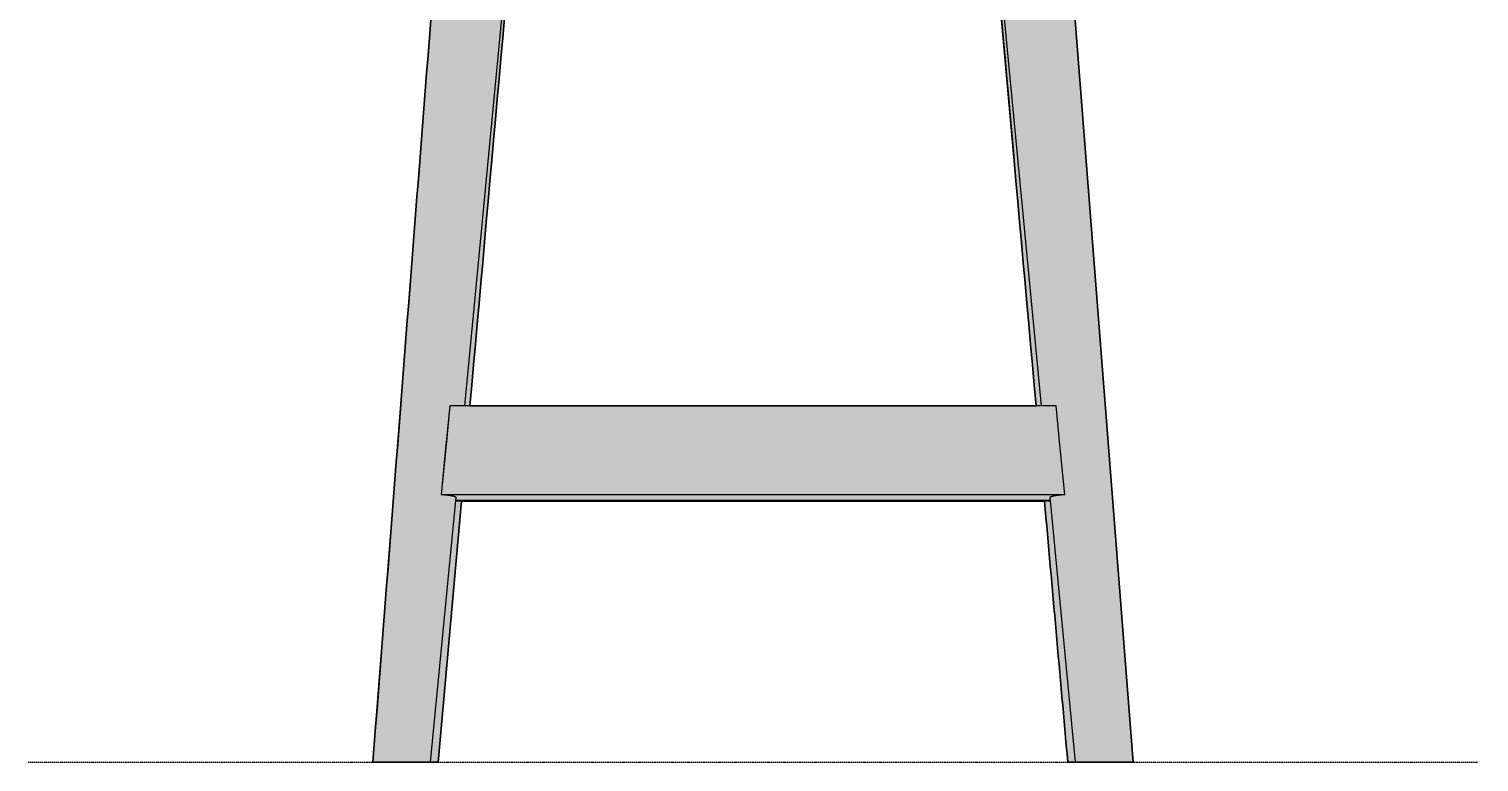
# Model space of a CAD drawing. Header units: millimetres. Extents: x 0 to 1859, y -856 to 823.
# Drawn here: x 0 to 814, y 0 to 412 of the extents above; entities that cross this region are included whole.
import ezdxf

# ---------------------------------------------------------------- set-up
doc = ezdxf.new("R2010")
doc.units = ezdxf.units.MM
doc.linetypes.add('Dots', pattern=[1, 0, -1])
doc.layers.add('Blocks', color=7, linetype='Continuous')
doc.layers.add('Blocks$Fill', color=7, linetype='Continuous', true_color=0xffffff)
for name, color, linetype, lineweight, true_color in [('Blocks$Inner', 7, 'Continuous', 25, 0x007f00), ('Blocks$Outline', 7, 'Continuous', 35, 0xff3f3f), ('Groud', 7, 'Dots', 25, 0x243775)]:
    doc.layers.add(name, color=color, linetype=linetype, lineweight=lineweight, true_color=true_color)

# ---------------------------------------------------------------- blocks, each defined once
blk = doc.blocks.new('Hyg Barstool Low Front')
at = {"layer": 'Blocks$Fill'}
h = blk.add_hatch(color=256, dxfattribs=at)
h.paths.add_polyline_path([(635.15, 724.13), (635.66, 727.73), (636.15, 732.14), (637.91, 753.22), (638.6, 765.48), (638.77, 771.24), (638.77, 772.8), (638.75, 774.36), (638.7, 775.76), (638.61, 777.14), (638.47, 778.68), (638.38, 779.44), (638.28, 780.19), (638.15, 780.99), (638.01, 781.78), (637.85, 782.55), (637.68, 783.32), (637.51, 783.97), (637.32, 784.62), (637.12, 785.26), (636.91, 785.89), (636.71, 786.43), (636.49, 786.97), (636.27, 787.49), (636.04, 788.01), (635.75, 788.59), (635.45, 789.17), (635.14, 789.73), (634.8, 790.27), (634.4, 790.9), (633.97, 791.51), (633.53, 792.11), (633.06, 792.69), (632.56, 793.27), (632.03, 793.83), (631.49, 794.38), (630.93, 794.91), (630.35, 795.43), (629.76, 795.93), (629.15, 796.41), (628.52, 796.88), (627.88, 797.34), (627.23, 797.78), (626.57, 798.21), (625.89, 798.62), (625.06, 799.11), (624.22, 799.57), (623.37, 800.03), (622.5, 800.47), (620.8, 801.27), (619.05, 802.04), (617.55, 802.66), (616.02, 803.25), (613.54, 804.15), (609.95, 805.35), (604.74, 806.89), (601.02, 807.89), (596.86, 808.92), (587.89, 810.87), (578.59, 812.61), (568.56, 814.23), (557.96, 815.72), (537.65, 818.06), (510.32, 820.38), (474.94, 822.29), (428.76, 823.41), (407.02, 823.48), (398.63, 823.5), (347.45, 822.59), (308.79, 820.72), (285.92, 818.97), (266.44, 816.99), (256.08, 815.72), (245.48, 814.23), (235.45, 812.61), (226.15, 810.87), (221.28, 809.85), (216.66, 808.8), (212.3, 807.7), (208.51, 806.67), (204.09, 805.35), (200.87, 804.28), (198.36, 803.38), (196.8, 802.78), (195.27, 802.16), (193.45, 801.37), (191.69, 800.54), (190.78, 800.08), (189.89, 799.61), (189.01, 799.13), (188.15, 798.62), (187.48, 798.21), (186.81, 797.78), (186.16, 797.34), (185.52, 796.88), (184.89, 796.41), (184.28, 795.93), (183.69, 795.43), (183.11, 794.91), (182.55, 794.38), (182.01, 793.83), (181.49, 793.27), (180.98, 792.69), (180.52, 792.11), (180.07, 791.51), (179.64, 790.9), (179.24, 790.27), (178.91, 789.73), (178.59, 789.17), (178.29, 788.59), (178.01, 788.01), (177.71, 787.35), (177.43, 786.68), (177.18, 786), (176.94, 785.3), (176.67, 784.45), (176.43, 783.58), (176.22, 782.7), (176.03, 781.8), (175.86, 780.84), (175.72, 779.87), (175.59, 778.88), (175.49, 777.88), (175.37, 776.13), (175.29, 774.36), (175.27, 772.8), (175.27, 771.24), (175.44, 765.48), (176.32, 750.52), (177.84, 732.59), (178.36, 727.93), (178.63, 725.95), (178.82, 724.61), (178.93, 723.86), (178.98, 723.5), (179.27, 721.68), (180.3, 715.74), (181.28, 710.7), (180.3, 709.25), (180.05, 708.87), (179.79, 708.43), (179.53, 707.96), (179.4, 707.72), (179.27, 707.46), (179.15, 707.2), (179.02, 706.93), (178.9, 706.63), (178.78, 706.33), (178.66, 706.01), (178.54, 705.68), (178.44, 705.35), (178.33, 705), (178.24, 704.65), (178.15, 704.28), (178.06, 703.89), (177.97, 703.49), (177.9, 703.07), (177.83, 702.64), (177.71, 701.74), (177.61, 700.78), (177.54, 699.72), (177.49, 698.59), (177.47, 697.38), (177.48, 696.09), (177.51, 694.82), (177.58, 693.49), (177.68, 692.25), (177.82, 690.96), (177.98, 689.8), (178.19, 688.61), (178.41, 687.54), (178.67, 686.46), (178.83, 685.86), (179, 685.26), (179.18, 684.66), (179.38, 684.05), (179.62, 683.36), (179.87, 682.68), (180.14, 681.99), (180.43, 681.3), (180.9, 680.26), (181.42, 679.22), (181.97, 678.18), (182.56, 677.16), (182.9, 676.6), (183.26, 676.04), (183.63, 675.48), (184.01, 674.93), (184.4, 674.39), (184.81, 673.84), (185.65, 672.77), (186.13, 672.19), (186.62, 671.61), (187.13, 671.05), (187.65, 670.48), (188.18, 669.93), (188.73, 669.37), (189.87, 668.28), (190.5, 667.71), (191.14, 667.15), (191.8, 666.59), (192.48, 666.04), (193.91, 664.93), (195.43, 663.84), (196.9, 662.85), (198.46, 661.86), (200.45, 660.67), (200.62, 660.33), (200.71, 660.15), (200.81, 659.96), (200.99, 659.64), (201.2, 659.29), (201.44, 658.91), (201.7, 658.51), (202.26, 657.69), (202.92, 656.78), (203.64, 655.84), (204.47, 654.82), (205.37, 653.78), (206.4, 652.66), (207.51, 651.54), (208.12, 650.96), (208.76, 650.36), (209.42, 649.78), (210.1, 649.18), (210.83, 648.58), (211.61, 647.96), (212.8, 647.05), (214.08, 646.13), (215.42, 645.21), (216.86, 644.3), (218.37, 643.4), (219.96, 642.5), (221.67, 641.61), (223.44, 640.76), (225.41, 639.88), (227.42, 639.07), (229.76, 638.21), (232.14, 637.42), (234.86, 636.62), (236.24, 636.25), (237.63, 635.91), (240.1, 635.37), (242.58, 634.87), (193.05, 0), (225.31, 0), (229.72, 0), (242.77, 146.54), (570.12, 146.54), (583.17, 0), (583.68, 0), (587.59, 0), (619.84, 0), (570.33, 634.7), (573.14, 635.18), (574.21, 635.39), (575.27, 635.62), (577.4, 636.13), (579.52, 636.71), (581.65, 637.35), (584.56, 638.31), (586.01, 638.84), (587.46, 639.4), (588.93, 640.01), (590.39, 640.66), (591.85, 641.34), (593.3, 642.07), (594.76, 642.85), (596.22, 643.67), (597.66, 644.53), (599.09, 645.42), (600.17, 646.14), (601.24, 646.87), (602.3, 647.63), (603.35, 648.41), (604.4, 649.22), (605.44, 650.06), (606.46, 650.91), (607.47, 651.79), (608.48, 652.71), (609.47, 653.64), (610.43, 654.58), (611.35, 655.52), (612.21, 656.43), (613.02, 657.33), (613.79, 658.21), (614.5, 659.06), (615.81, 660.7), (616.41, 661.49), (616.95, 662.23), (617.57, 663.13), (618.61, 663.84), (620.13, 664.93), (621.57, 666.04), (622.24, 666.59), (622.9, 667.15), (623.55, 667.71), (624.18, 668.28), (625.31, 669.37), (625.86, 669.93), (626.4, 670.48), (626.92, 671.05), (627.42, 671.61), (627.92, 672.19), (628.39, 672.77), (629.24, 673.84), (629.64, 674.39), (630.03, 674.93), (630.41, 675.48), (630.78, 676.04), (631.14, 676.6), (631.48, 677.16), (632.07, 678.18), (632.63, 679.22), (633.14, 680.26), (633.61, 681.3), (633.9, 681.99), (634.17, 682.68), (634.43, 683.36), (634.66, 684.05), (634.86, 684.66), (635.04, 685.26), (635.21, 685.86), (635.37, 686.46), (635.63, 687.54), (635.85, 688.61), (636.06, 689.8), (636.22, 690.96), (636.37, 692.25), (636.46, 693.49), (636.53, 694.82), (636.56, 696.09), (636.57, 697.38), (636.55, 698.59), (636.5, 699.72), (636.43, 700.78), (636.33, 701.74), (636.21, 702.64), (636.14, 703.07), (636.07, 703.49), (635.99, 703.89), (635.9, 704.28), (635.81, 704.65), (635.71, 705), (635.61, 705.35), (635.5, 705.68), (635.38, 706.01), (635.27, 706.33), (635.15, 706.63), (635.02, 706.93), (634.9, 707.2), (634.77, 707.46), (634.64, 707.72), (634.51, 707.96), (634.25, 708.43), (633.99, 708.87), (633.74, 709.25), (632.76, 710.7), (634.57, 720.44), (634.76, 721.58), (634.91, 722.5), (635.11, 723.86)], flags=0)
h.paths.add_polyline_path([(247.54, 200.12), (280.25, 567.43), (406.5, 575.33), (406.5, 575.32), (532.65, 567.43), (565.35, 200.12)], flags=0)
at = {"layer": 'Blocks$Inner'}
for p, q in [((286.94, 643.91), (244.45, 200)), ((568.45, 200), (525.97, 643.78)), ((280.25, 567.43), (247.53, 200)), ((565.36, 200), (532.65, 567.43)), ((247.54, 200.12), (565.35, 200.12)), ((242.77, 146.54), (229.72, 0)), ((573.56, 146.54), (239.33, 146.54)), ((239.38, 147.06), (573.51, 147.06)), ((573.38, 148.69), (573.36, 148.71)), ((573.37, 148.69), (573.36, 148.71))]:
    blk.add_line(p, q, dxfattribs=at)
for points in [[(239.54, 148.71), (225.31, 0), (193.05, 0), (243.48, 646.3)], [(569.43, 646.22), (619.84, 0), (587.59, 0), (573.36, 148.71)], [(236.25, 200), (234.12, 178.13), (231.41, 150.3), (581.49, 150.3), (578.77, 178.13), (576.65, 200), (236.25, 200), (233.54, 172.17), (231.41, 150.3)], [(581.49, 150.3), (578.77, 178.13), (576.65, 200)]]:
    blk.add_lwpolyline(points, dxfattribs=at)
for points, knots in [([(231.41, 150.3), (231.53, 150.29), (231.77, 150.27), (232.12, 150.25), (232.47, 150.22), (232.81, 150.19), (233.13, 150.16), (233.45, 150.13), (233.76, 150.1), (234.07, 150.07), (234.36, 150.04), (234.64, 150.01), (234.92, 149.98), (235.18, 149.95), (235.44, 149.92), (235.69, 149.89), (235.93, 149.85), (236.16, 149.82), (236.38, 149.79), (236.6, 149.75), (236.8, 149.72), (237, 149.68), (237.19, 149.65), (237.44, 149.6), (237.75, 149.54), (238.1, 149.46), (238.4, 149.38), (238.67, 149.3), (238.9, 149.21), (239.1, 149.13), (239.26, 149.05), (239.39, 148.96), (239.48, 148.88), (239.53, 148.79), (239.54, 148.74), (239.54, 148.71)], [694.475691, 694.475691, 694.475691, 694.475691, 694.500325, 694.524778, 694.54905, 694.573142, 694.597053, 694.620783, 694.644331, 694.667699, 694.690886, 694.713891, 694.736716, 694.759359, 694.781822, 694.804105, 694.826206, 694.848127, 694.869867, 694.891427, 694.912806, 694.934005, 694.955024, 694.975863, 695.022389, 695.068696, 695.114785, 695.160656, 695.20631, 695.251747, 695.296966, 695.34197, 695.386758, 695.431332, 695.475691, 695.475691, 695.475691, 695.475691]), ([(573.36, 148.71), (573.36, 148.87), (573.54, 149.03), (574.28, 149.33), (574.82, 149.48), (576.24, 149.75), (577.11, 149.88), (579.11, 150.11), (580.25, 150.21), (581.49, 150.3)], [0.031285, 0.031285, 0.031285, 0.031285, 0.281285, 0.281285, 0.531285, 0.531285, 0.781285, 0.781285, 1.031285, 1.031285, 1.031285, 1.031285]), ([(573.36, 148.71), (573.36, 148.73), (573.36, 148.76), (573.38, 148.8), (573.4, 148.85), (573.44, 148.89), (573.49, 148.94), (573.55, 148.99), (573.62, 149.03), (573.7, 149.08), (573.79, 149.13), (573.89, 149.17), (574.01, 149.22), (574.13, 149.26), (574.27, 149.31), (574.41, 149.35), (574.57, 149.4), (574.74, 149.44), (574.92, 149.49), (575.11, 149.53), (575.31, 149.57), (575.56, 149.62), (575.86, 149.68), (576.23, 149.74), (576.62, 149.8), (577.04, 149.86), (577.5, 149.92), (577.98, 149.98), (578.49, 150.04), (579.03, 150.09), (579.6, 150.15), (580.2, 150.2), (580.83, 150.25), (581.27, 150.28), (581.49, 150.3)], [0, 0, 0, 0, 0.024372, 0.048809, 0.073311, 0.097878, 0.12251, 0.147207, 0.171969, 0.196796, 0.221689, 0.246648, 0.271672, 0.296763, 0.321919, 0.34714, 0.372428, 0.397781, 0.423201, 0.448687, 0.474239, 0.499857, 0.538196, 0.577141, 0.616692, 0.656851, 0.697616, 0.738989, 0.78097, 0.82356, 0.866758, 0.910564, 0.954979, 1, 1, 1, 1]), ([(229.72, 0), (229.31, 0), (229.13, 0), (227.95, 0), (226.36, 0), (225.31, 0)], [147.119833, 147.119833, 147.119833, 147.119833, 147.234827, 147.729792, 148.119833, 148.119833, 148.119833, 148.119833]), ([(587.59, 0), (586.53, 0), (584.92, 0), (583.46, 0), (583.27, 0), (583.17, 0)], [0, 0, 0, 0, 0.282618, 0.641263, 1, 1, 1, 1])]:
    blk.add_open_spline(points, degree=3, knots=knots, dxfattribs=at)
blk.add_open_spline([(583.17, 0), (570.12, 146.54)], degree=1, dxfattribs=at)
at = {"layer": 'Blocks$Outline'}
for points in [[(619.84, 0), (570.33, 634.7)], [(565.35, 200.12), (247.54, 200.12)], [(229.72, 0), (242.77, 146.54)], [(242.77, 146.54), (570.12, 146.54)], [(587.59, 0), (619.84, 0)]]:
    blk.add_lwpolyline(points, dxfattribs=at)
for points, knots in [([(242.58, 634.87), (226.07, 423.25), (209.56, 211.62), (193.05, 0), (203.8, 0), (214.56, 0), (225.31, 0)], [-788.193373, -788.193373, -788.193373, -788.193373, -151.389247, -151.389247, -151.389247, -150.389247, -150.389247, -150.389247, -150.389247]), ([(570.12, 146.54), (574.47, 97.69), (578.82, 48.85), (583.17, 0), (583.27, 0), (583.46, 0), (584.92, 0), (586.53, 0), (587.59, 0)], [-148.119833, -148.119833, -148.119833, -148.119833, -1, -1, -1, -0.641263, -0.282618, 0, 0, 0, 0]), ([(225.31, 0), (226.36, 0), (227.95, 0), (229.13, 0), (229.31, 0), (229.72, 0)], [-1, -1, -1, -1, -0.609959, -0.114994, 0, 0, 0, 0])]:
    blk.add_open_spline(points, degree=3, knots=knots, dxfattribs=at)
for points in [[(247.54, 200.12), (258.45, 322.56), (269.35, 445), (280.25, 567.43)], [(532.65, 567.43), (543.55, 445), (554.45, 322.56), (565.35, 200.12)]]:
    blk.add_open_spline(points, degree=3, dxfattribs=at)

msp = doc.modelspace()

# ---------------------------------------------------------------- linework, layer by layer
at = {"layer": 'Groud'}
msp.add_lwpolyline([(0, 0), (814.04, 0)], dxfattribs=at)

# ---------------------------------------------------------------- block references
at = {"layer": 'Blocks'}
msp.add_blockref('Hyg Barstool Low Front', (0, 0), dxfattribs=at)

doc.saveas('drawing.dxf')
